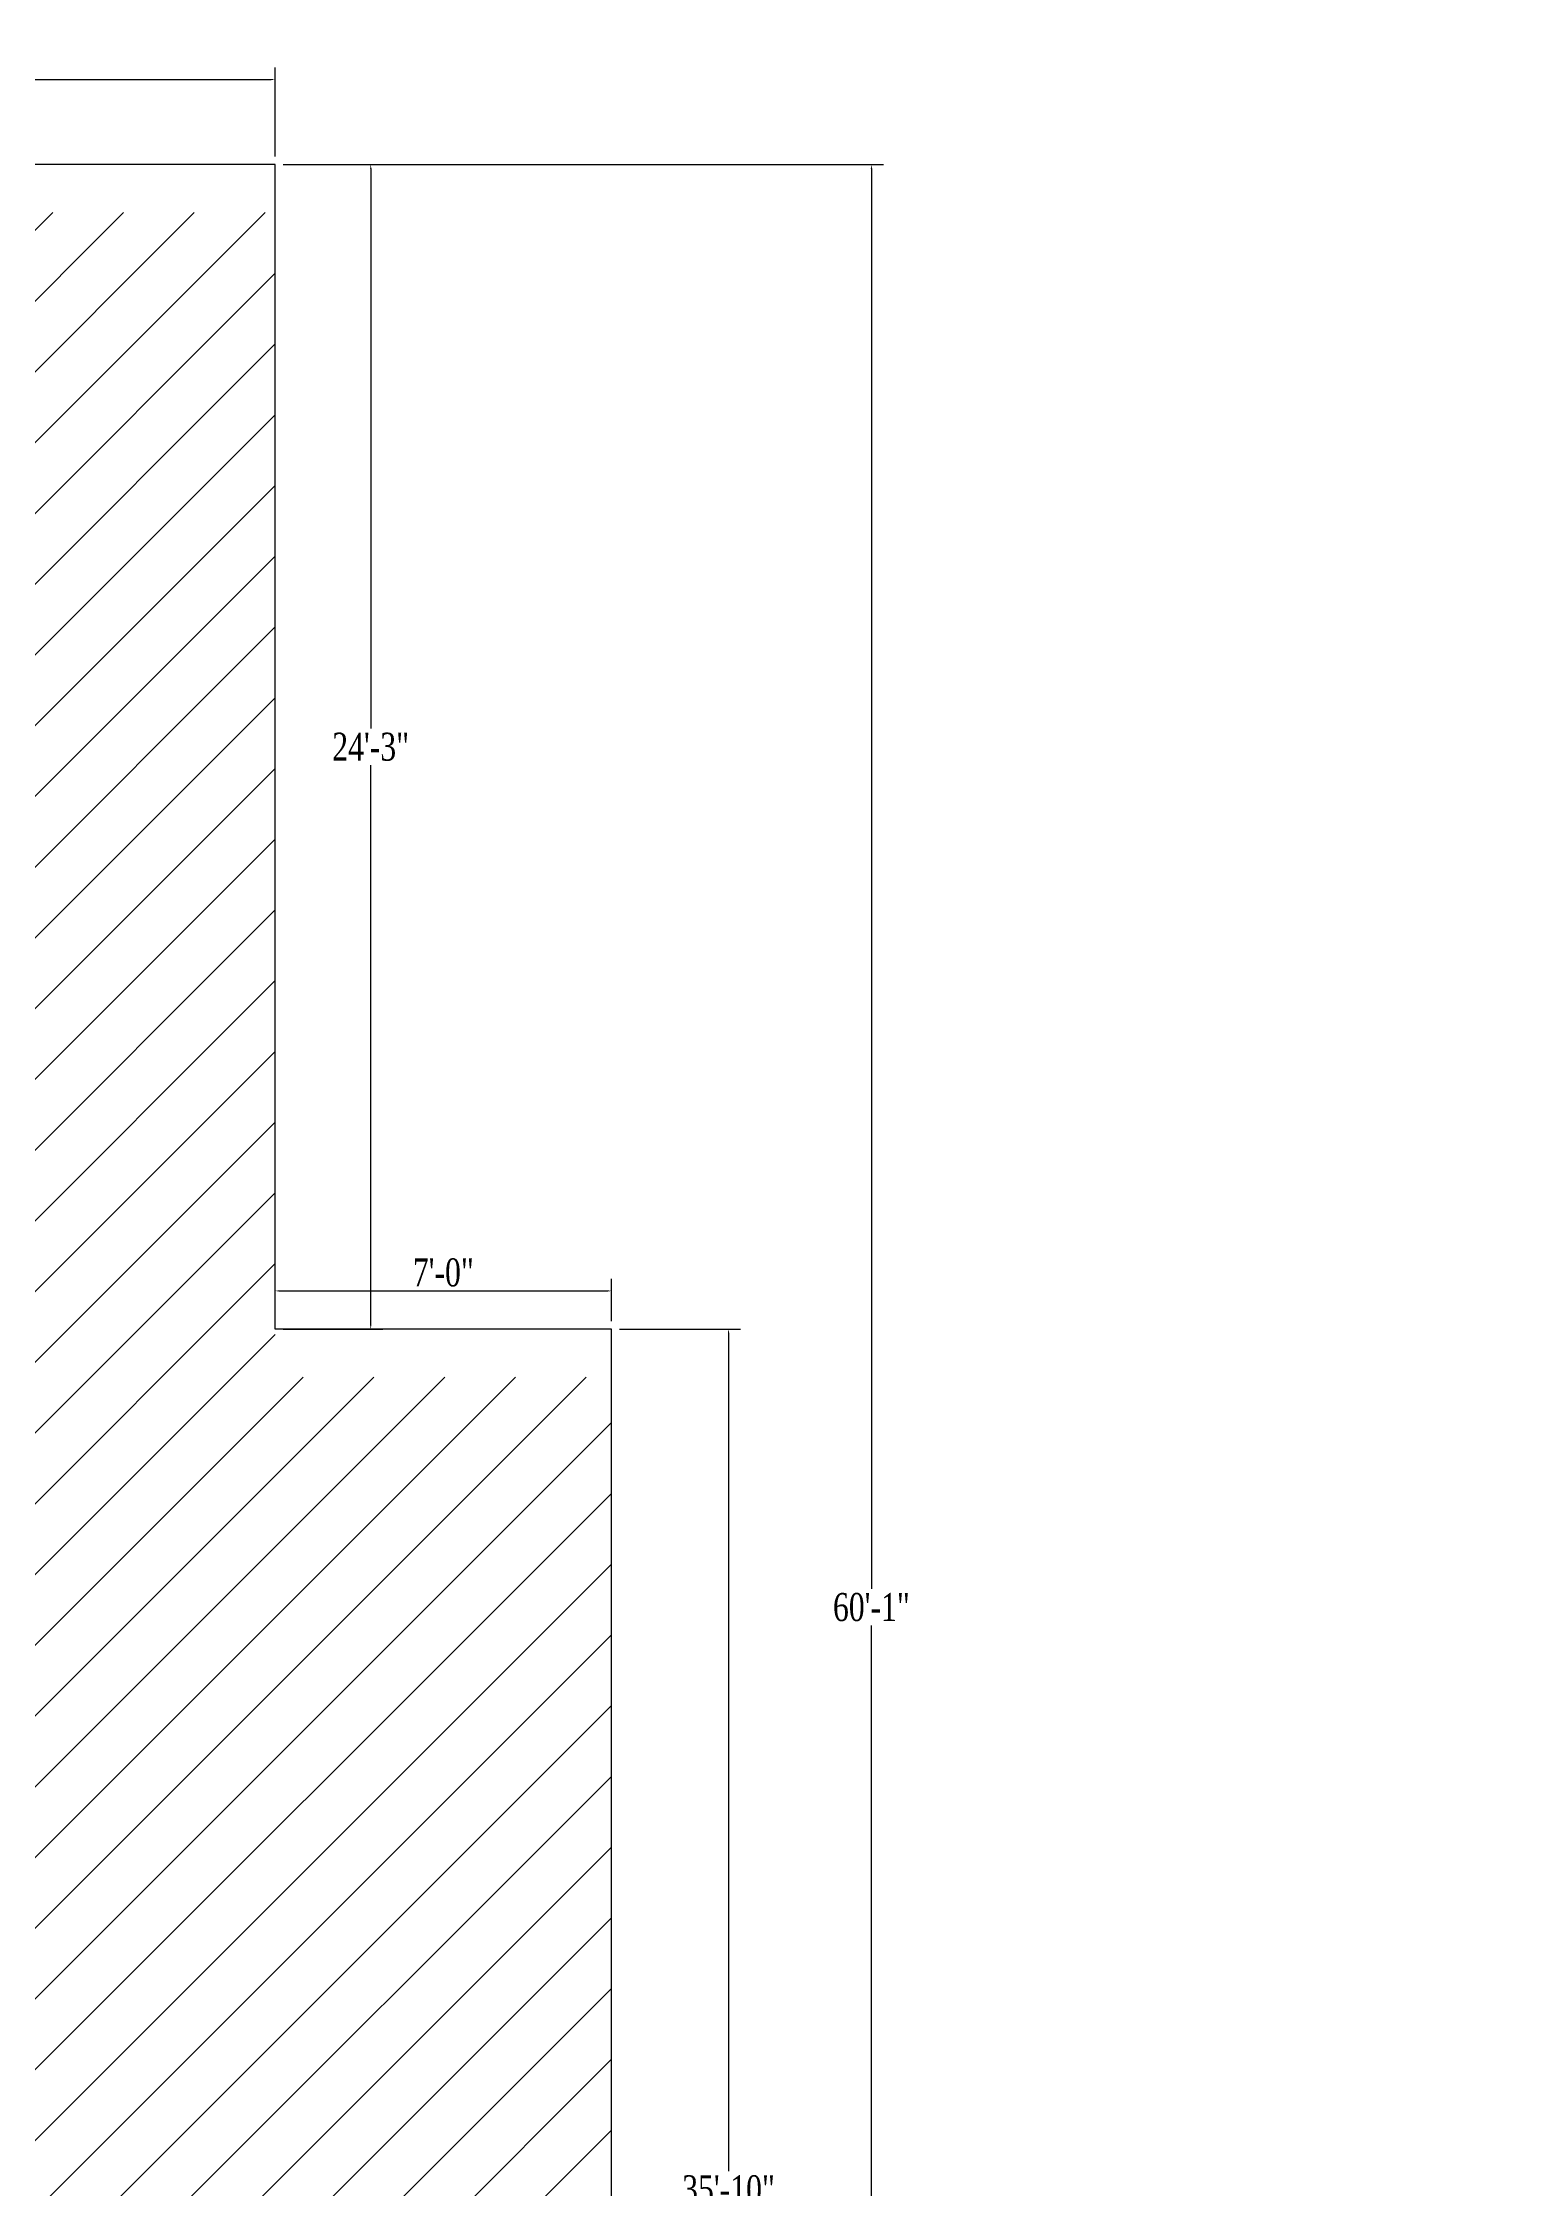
# Model space of a CAD drawing. Header units: inches. Extents: x -54558 to 35158, y -4190 to 41945.
# Drawn here: x -620 to -255, y 433 to 969 of the extents above; entities that cross this region are included whole.
import ezdxf

# ---------------------------------------------------------------- set-up
doc = ezdxf.new("R2010")
doc.units = ezdxf.units.IN
doc.header["$MEASUREMENT"] = 0
doc.layers.get('0').update_dxf_attribs({"true_color": 0xe4c8de})
doc.layers.add('A_WALL', color=7, linetype='Continuous', lineweight=30)
doc.styles.add('LOGO', font='times.ttf', dxfattribs={"width": 0.75, "height": 7})
doc.dimstyles.new('STANDARD$0', dxfattribs={"dimtxt": 2, "dimasz": 1, "dimexe": 3, "dimexo": 2, "dimgap": 1, "dimtad": 1, "dimtih": 1, "dimtoh": 1, "dimzin": 3, "dimdsep": 46, "dimlunit": 4, "dimtxsty": 'LOGO', "dimcen": 0.09, "dimdle": 6, "dimclrd": 256, "dimclre": 256, "dimclrt": 7, "dimadec": 0, "dimazin": 1, "dimtm": 1e-09, "dimtfac": 1, "dimtofl": 0, "dimtmove": 0, "dimatfit": 2, "dimfxl": 1, "dimtolj": 1, "dimtzin": 0, "dimlwd": -1, "dimlwe": -1, "dimarcsym": 0})

# ---------------------------------------------------------------- blocks, each defined once
blk = doc.blocks.new('*D488')
at = {"ltscale": 0.25}
for p, q in [((-837.59, 940.48), (-837.59, 962.74)), ((-836.59, 959.74), (-562.59, 959.74)), ((-561.59, 940.48), (-561.59, 962.74))]:
    blk.add_line(p, q, dxfattribs=at)
for points in [[(-836.59, 959.91), (-836.59, 959.58), (-837.59, 959.74)], [(-562.59, 959.91), (-562.59, 959.58), (-561.59, 959.74)]]:
    blk.add_solid(points, dxfattribs=at)
at = {"color": 7, "ltscale": 0.25, "insert": (-699.59, 964.3), "char_height": 7, "attachment_point": 5, "style": 'LOGO'}
blk.add_mtext('\\A1;23\'-0"', dxfattribs=at)
blk = doc.blocks.new('*D490')
at = {"ltscale": 0.25}
for p, q in [((-475.59, 647.48), (-445.35, 647.48)), ((-448.35, 646.48), (-448.35, 437.04)), ((-448.35, 218.48), (-448.35, 427.92)), ((-475.59, 217.48), (-445.35, 217.48))]:
    blk.add_line(p, q, dxfattribs=at)
for points in [[(-448.52, 646.48), (-448.18, 646.48), (-448.35, 647.48)], [(-448.52, 218.48), (-448.18, 218.48), (-448.35, 217.48)]]:
    blk.add_solid(points, dxfattribs=at)
at = {"color": 7, "ltscale": 0.25, "insert": (-448.35, 432.48), "char_height": 7, "attachment_point": 5, "style": 'LOGO'}
blk.add_mtext('\\A1;35\'-10"', dxfattribs=at)
blk = doc.blocks.new('*D491')
at = {"ltscale": 0.25}
for p, q in [((-561.59, 649.48), (-561.59, 660.03)), ((-477.59, 649.48), (-477.59, 660.03)), ((-560.59, 657.03), (-478.59, 657.03))]:
    blk.add_line(p, q, dxfattribs=at)
for points in [[(-560.59, 657.19), (-560.59, 656.86), (-561.59, 657.03)], [(-478.59, 657.19), (-478.59, 656.86), (-477.59, 657.03)]]:
    blk.add_solid(points, dxfattribs=at)
at = {"color": 7, "ltscale": 0.25, "insert": (-519.59, 661.6), "char_height": 7, "attachment_point": 5, "style": 'LOGO'}
blk.add_mtext('\\A1;7\'-0"', dxfattribs=at)
blk = doc.blocks.new('*D492')
at = {"ltscale": 0.25}
for p, q in [((-559.59, 938.48), (-534.74, 938.48)), ((-537.74, 937.48), (-537.74, 797.54)), ((-537.74, 648.48), (-537.74, 788.42)), ((-559.59, 647.48), (-534.74, 647.48))]:
    blk.add_line(p, q, dxfattribs=at)
for points in [[(-537.9, 937.48), (-537.57, 937.48), (-537.74, 938.48)], [(-537.9, 648.48), (-537.57, 648.48), (-537.74, 647.48)]]:
    blk.add_solid(points, dxfattribs=at)
at = {"color": 7, "ltscale": 0.25, "insert": (-537.74, 792.98), "char_height": 7, "attachment_point": 5, "style": 'LOGO'}
blk.add_mtext('\\A1;24\'-3"', dxfattribs=at)
blk = doc.blocks.new('*D493')
at = {"ltscale": 0.25}
for p, q in [((-559.59, 938.48), (-409.67, 938.48)), ((-412.67, 937.48), (-412.67, 582.54)), ((-412.67, 218.48), (-412.67, 573.42)), ((-475.59, 217.48), (-409.67, 217.48))]:
    blk.add_line(p, q, dxfattribs=at)
for points in [[(-412.83, 937.48), (-412.5, 937.48), (-412.67, 938.48)], [(-412.83, 218.48), (-412.5, 218.48), (-412.67, 217.48)]]:
    blk.add_solid(points, dxfattribs=at)
at = {"color": 7, "ltscale": 0.25, "insert": (-412.67, 577.98), "char_height": 7, "attachment_point": 5, "style": 'LOGO'}
blk.add_mtext('\\A1;60\'-1"', dxfattribs=at)

msp = doc.modelspace()

# ---------------------------------------------------------------- hatches: boundary and pattern name
at = {"ltscale": 0.25}
h = msp.add_hatch(dxfattribs=at)
h.set_pattern_fill('ANSI31', color=256, scale=100, style=0)
h.set_pattern_definition([(45, (0, -12), (-8.83883, 8.83883), [])])
h.paths.add_polyline_path([(210.356, 205.48), (570.356, 205.48), (570.356, 635.48), (486.356, 635.48), (486.356, 926.48), (210.356, 926.48)])
h.paths.add_polyline_path([(-561.59, 635.48), (-561.59, 926.48), (-837.59, 926.48), (-837.59, 205.48), (-477.59, 205.48), (-477.59, 635.48)])
h.paths.add_polyline_path([(-642.391, 351.747, -1), (-654.391, 351.747, -1)], flags=16)
h.paths.add_polyline_path([(-707.803, 811.307, -1), (-695.803, 811.307, -1)], flags=16)
h.paths.add_polyline_path([(-575.295, 400.005), (-550.685, 400.005), (-550.685, 380.081), (-575.295, 380.081)], flags=24)
h.paths.add_polyline_path([(-687.163, 285.576), (-662.553, 285.576), (-662.553, 265.652), (-687.163, 265.652)], flags=24)
h.paths.add_polyline_path([(-782.001, 830.41), (-757.391, 830.41), (-757.391, 810.365), (-782.001, 810.365)], flags=24)
h.paths.add_polyline_path([(-712.47, 878.866), (-691.135, 878.866), (-691.135, 858.922), (-712.47, 858.922)], flags=24)
h.paths.add_polyline_path([(-725.466, 802.199), (-661.209, 802.199), (-661.209, 779.381), (-725.466, 779.381)], flags=24)
h.paths.add_polyline_path([(-672.285, 342.998), (-610.771, 342.998), (-610.771, 320.181), (-672.285, 320.181)], flags=24)
h.paths.add_polyline_path([(231.373, 506.6), (519.299, 506.6), (519.299, 331.372), (231.373, 331.372)], flags=24)

# ---------------------------------------------------------------- linework, layer by layer
at = {"layer": 'A_WALL', "ltscale": 0.25}
msp.add_lwpolyline([(-477.59, 217.48), (-477.59, 647.48), (-561.59, 647.48), (-561.59, 938.48), (-837.59, 938.48), (-837.59, 217.48), (-477.59, 217.48)], dxfattribs=at)

# ---------------------------------------------------------------- dimensions: what is measured, and where the dimension line sits
at = {"ltscale": 0.25}
for base, p1, p2, picture, middle in [((-561.59, 959.743), (-837.59, 938.48), (-561.59, 938.48), '*D488', (-699.59, 964.304)), ((-477.59, 657.026), (-561.59, 647.48), (-477.59, 647.48), '*D491', (-519.59, 661.596))]:
    dim = msp.add_linear_dim(base=base, p1=p1, p2=p2, dimstyle='STANDARD$0', dxfattribs=at)
    dim.commit()
    dim.dimension.update_dxf_attribs({"geometry": picture, "text_midpoint": middle})
for base, p1, p2, picture, middle in [((-537.735, 938.48), (-561.59, 647.48), (-561.59, 938.48), '*D492', (-537.735, 792.98)), ((-412.667, 938.48), (-477.59, 217.48), (-561.59, 938.48), '*D493', (-412.667, 577.98)), ((-448.351, 647.48), (-477.59, 217.48), (-477.59, 647.48), '*D490', (-448.351, 432.48))]:
    dim = msp.add_linear_dim(base=base, p1=p1, p2=p2, angle=90, dimstyle='STANDARD$0', dxfattribs=at)
    dim.commit()
    dim.dimension.update_dxf_attribs({"geometry": picture, "text_midpoint": middle})

doc.saveas('drawing.dxf')
